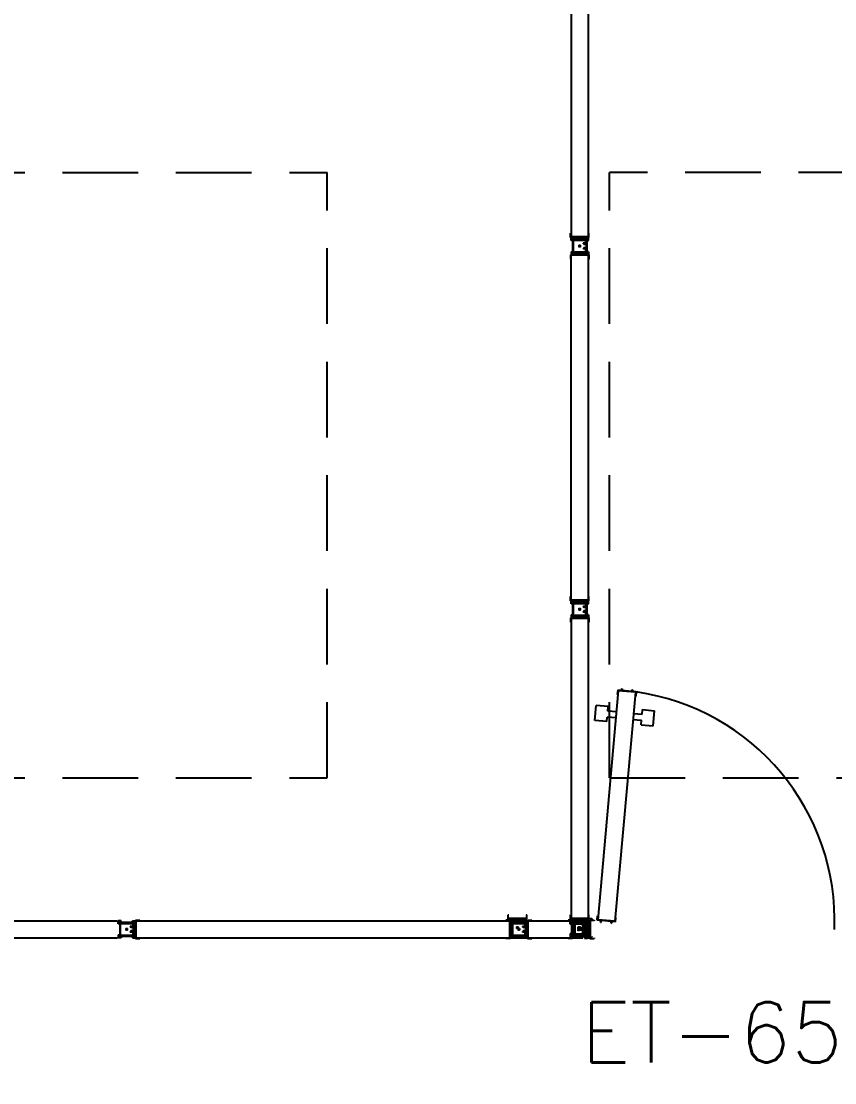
# Model space of a CAD drawing. Header units: centimetres. Extents: x -214 to 72, y 205 to 367.
# Drawn here: x -130.5 to -127.811, y 317.711 to 321.218 of the extents above; entities that cross this region are included whole.
import ezdxf

# ---------------------------------------------------------------- set-up
doc = ezdxf.new("R2010")
doc.units = ezdxf.units.CM
doc.header["$MEASUREMENT"] = 0
doc.linetypes.add('HIDDEN', pattern=[0.375, 0.25, -0.125])
doc.layers.get('0').update_dxf_attribs({"linetype": 'CONTINUOUS'})
for name, color, linetype in [('DIV', 2, 'CONTINUOUS'), ('ENDEREÇO NOVO', 2, 'CONTINUOUS'), ('PROJEÇÃO', 1, 'HIDDEN')]:
    doc.layers.add(name, color=color, linetype=linetype)
doc.styles.add('UNB-100', font='simplex.shx', dxfattribs={"height": 0.2})

# ---------------------------------------------------------------- blocks, each defined once
blk = doc.blocks.new('MTDIV')
for p, q in [((-0.0285, 0.0185), (-0.0285, 0.0285)), ((-0.0185, 0.0285), (-0.0285, 0.0285)), ((-0.0265, 0.0185), (-0.0285, 0.0185)), ((-0.0265, 0.0235), (-0.0265, 0.0265)), ((-0.0265, 0.0265), (-0.0185, 0.0265)), ((-0.0265, 0.0235), (0.0265, 0.0235)), ((-0.0215, 0.0235), (-0.0265, 0.0235)), ((-0.0265, 0.0185), (-0.0265, 0.0215)), ((-0.0265, 0.0215), (-0.0235, 0.0215)), ((-0.0235, 0.0215), (-0.0235, -0.0215)), ((-0.0215, 0.0235), (-0.0215, 0.0215)), ((-0.0215, 0.0215), (0.0215, 0.0215)), ((-0.0215, 0.0195), (0.0195, 0.0195)), ((-0.0215, 0.0195), (-0.0215, -0.0195)), ((-0.0185, 0.0265), (-0.0185, 0.0285)), ((-0.0049, 0), (0.0049, 0)), ((0, -0.0049), (0, 0.0049)), ((0.0195, 0.0095), (0.0115, 0.0095)), ((0.0115, 0.0095), (0.0115, 0.0075)), ((0.0215, 0.0075), (0.0115, 0.0075)), ((0.0135, 0.0075), (0.0135, 0.0055)), ((0.0215, 0.0055), (0.0135, 0.0055)), ((0.0185, 0.0265), (0.0185, 0.0285)), ((0.0185, 0.0285), (0.0285, 0.0285)), ((0.0185, 0.0265), (0.0265, 0.0265)), ((0.0195, 0.0195), (0.0195, 0.0095)), ((0.0215, 0.0235), (0.0215, 0.0075)), ((0.0215, 0.0235), (0.0265, 0.0235)), ((0.0215, 0.0055), (0.0215, -0.0055)), ((0.0235, 0.0215), (0.0235, -0.0215)), ((0.0265, 0.0215), (0.0235, 0.0215)), ((0.0265, 0.0235), (0.0265, 0.0265)), ((0.0265, 0.0185), (0.0265, 0.0215)), ((0.0265, 0.0185), (0.0285, 0.0185)), ((0.0285, 0.0185), (0.0285, 0.0285)), ((-0.0285, -0.0185), (-0.0285, -0.0285)), ((-0.0285, -0.0185), (-0.0265, -0.0185)), ((-0.0185, -0.0285), (-0.0285, -0.0285)), ((-0.0265, -0.0185), (-0.0265, -0.0215)), ((-0.0265, -0.0215), (-0.0235, -0.0215)), ((0.0265, -0.0235), (-0.0265, -0.0235)), ((-0.0265, -0.0235), (-0.0265, -0.0265)), ((-0.0215, -0.0235), (-0.0265, -0.0235)), ((-0.0185, -0.0265), (-0.0265, -0.0265)), ((-0.0215, -0.0195), (0.0195, -0.0195)), ((-0.0215, -0.0215), (0.0215, -0.0215)), ((-0.0215, -0.0215), (-0.0215, -0.0235)), ((-0.0185, -0.0265), (-0.0185, -0.0285)), ((0.0215, -0.0075), (0.0115, -0.0075)), ((0.0115, -0.0075), (0.0115, -0.0095)), ((0.0195, -0.0095), (0.0115, -0.0095)), ((0.0215, -0.0055), (0.0135, -0.0055)), ((0.0135, -0.0055), (0.0135, -0.0075)), ((0.0185, -0.0265), (0.0185, -0.0285)), ((0.0265, -0.0265), (0.0185, -0.0265)), ((0.0185, -0.0285), (0.0285, -0.0285)), ((0.0195, -0.0095), (0.0195, -0.0195)), ((0.0215, -0.0075), (0.0215, -0.0235)), ((0.0215, -0.0235), (0.0265, -0.0235)), ((0.0265, -0.0215), (0.0235, -0.0215)), ((0.0265, -0.0185), (0.0265, -0.0215)), ((0.0285, -0.0185), (0.0265, -0.0185)), ((0.0265, -0.0235), (0.0265, -0.0265)), ((0.0285, -0.0185), (0.0285, -0.0285))]:
    blk.add_line(p, q)
blk = doc.blocks.new('DIV12')
for p, q in [((-0.0051, 0), (0.0051, 0)), ((0, -0.0051), (0, 0.0051)), ((0.0235, 0.0185), (0.0285, 0.0185)), ((0.0235, 0.0185), (0.0235, 0.0165)), ((0.0235, 0.0165), (0.0285, 0.0165)), ((0.0285, 0.0305), (0.0429, 0.0305)), ((0.0285, 0.0185), (0.0285, 0.0305)), ((0.0285, -0.0165), (0.0285, 0.0165)), ((0.0305, 0.0285), (1.1695, 0.0285)), ((0.0305, -0.0285), (0.0305, 0.0285)), ((0.0429, 0.0305), (0.0429, 0.0285)), ((0.0235, -0.0165), (0.0285, -0.0165)), ((0.0235, -0.0165), (0.0235, -0.0185)), ((0.0235, -0.0185), (0.0285, -0.0185)), ((0.0285, -0.0305), (0.0285, -0.0185)), ((0.0285, -0.0305), (0.0429, -0.0305)), ((0.0305, -0.0285), (1.1695, -0.0285)), ((0.0429, -0.0285), (0.0429, -0.0305))]:
    blk.add_line(p, q)

msp = doc.modelspace()

# ---------------------------------------------------------------- linework, layer by layer
at = {"layer": 'DIV'}
for p, q in [((-128.6815, 320.5075), (-128.6815, 321.7257)), ((-128.6253, 320.5075), (-128.6253, 321.7257)), ((-128.6843, 320.5032), (-128.6843, 320.5176)), ((-128.6723, 320.5032), (-128.6843, 320.5032)), ((-128.6253, 320.5052), (-128.6823, 320.5052)), ((-128.6723, 320.5032), (-128.6823, 320.5032)), ((-128.6823, 320.4932), (-128.6823, 320.5032)), ((-128.6723, 320.4982), (-128.6723, 320.5032)), ((-128.6723, 320.5012), (-128.6723, 320.5032)), ((-128.6373, 320.5032), (-128.6703, 320.5032)), ((-128.6703, 320.4982), (-128.6703, 320.5032)), ((-128.6373, 320.4982), (-128.6373, 320.5032)), ((-128.6233, 320.5032), (-128.6353, 320.5032)), ((-128.6353, 320.4982), (-128.6353, 320.5032)), ((-128.6353, 320.5032), (-128.6253, 320.5032)), ((-128.6353, 320.5012), (-128.6353, 320.5032)), ((-128.6253, 320.4932), (-128.6253, 320.5032)), ((-128.6233, 320.5032), (-128.6233, 320.5176)), ((-128.6803, 320.4932), (-128.6823, 320.4932)), ((-128.6803, 320.5012), (-128.6723, 320.5012)), ((-128.6803, 320.4982), (-128.6803, 320.5012)), ((-128.6753, 320.4982), (-128.6803, 320.4982)), ((-128.6803, 320.4982), (-128.6273, 320.4982)), ((-128.6803, 320.4962), (-128.6773, 320.4962)), ((-128.6803, 320.4932), (-128.6803, 320.4962)), ((-128.6773, 320.4962), (-128.6773, 320.4532)), ((-128.6753, 320.4982), (-128.6753, 320.4962)), ((-128.6753, 320.4962), (-128.6323, 320.4962)), ((-128.6753, 320.4942), (-128.6753, 320.4552)), ((-128.6753, 320.4942), (-128.6343, 320.4942)), ((-128.6723, 320.4982), (-128.6703, 320.4982)), ((-128.6487, 320.4747), (-128.6589, 320.4747)), ((-128.6487, 320.4747), (-128.6589, 320.4747)), ((-128.6587, 320.4747), (-128.6488, 320.4747)), ((-128.6538, 320.4696), (-128.6538, 320.4798)), ((-128.6538, 320.4696), (-128.6538, 320.4798)), ((-128.6538, 320.4697), (-128.6538, 320.4796)), ((-128.6423, 320.4842), (-128.6423, 320.4822)), ((-128.6343, 320.4842), (-128.6423, 320.4842)), ((-128.6323, 320.4822), (-128.6423, 320.4822)), ((-128.6403, 320.4822), (-128.6403, 320.4802)), ((-128.6323, 320.4802), (-128.6403, 320.4802)), ((-128.6403, 320.4692), (-128.6403, 320.4672)), ((-128.6323, 320.4692), (-128.6403, 320.4692)), ((-128.6373, 320.4982), (-128.6353, 320.4982)), ((-128.6353, 320.5012), (-128.6273, 320.5012)), ((-128.6343, 320.4942), (-128.6343, 320.4842)), ((-128.6323, 320.4982), (-128.6273, 320.4982)), ((-128.6323, 320.4982), (-128.6323, 320.4822)), ((-128.6323, 320.4802), (-128.6323, 320.4692)), ((-128.6273, 320.4962), (-128.6303, 320.4962)), ((-128.6303, 320.4962), (-128.6303, 320.4532)), ((-128.6273, 320.4982), (-128.6273, 320.5012)), ((-128.6273, 320.4932), (-128.6273, 320.4962)), ((-128.6273, 320.4932), (-128.6253, 320.4932)), ((-128.6723, 320.4462), (-128.6843, 320.4462)), ((-128.6843, 320.4462), (-128.6843, 320.4318)), ((-128.6823, 320.4562), (-128.6803, 320.4562)), ((-128.6823, 320.4562), (-128.6823, 320.4462)), ((-128.6723, 320.4462), (-128.6823, 320.4462)), ((-128.6823, 319.3052), (-128.6823, 320.4442)), ((-128.6253, 320.4442), (-128.6823, 320.4442)), ((-128.6803, 320.4562), (-128.6803, 320.4532)), ((-128.6803, 320.4532), (-128.6773, 320.4532)), ((-128.6753, 320.4512), (-128.6803, 320.4512)), ((-128.6803, 320.4512), (-128.6803, 320.4482)), ((-128.6273, 320.4512), (-128.6803, 320.4512)), ((-128.6723, 320.4482), (-128.6803, 320.4482)), ((-128.6753, 320.4552), (-128.6343, 320.4552)), ((-128.6753, 320.4532), (-128.6753, 320.4512)), ((-128.6753, 320.4532), (-128.6323, 320.4532)), ((-128.6723, 320.4512), (-128.6703, 320.4512)), ((-128.6723, 320.4512), (-128.6723, 320.4462)), ((-128.6723, 320.4482), (-128.6723, 320.4462)), ((-128.6703, 320.4512), (-128.6703, 320.4462)), ((-128.6373, 320.4462), (-128.6703, 320.4462)), ((-128.6423, 320.4672), (-128.6423, 320.4652)), ((-128.6323, 320.4672), (-128.6423, 320.4672)), ((-128.6343, 320.4652), (-128.6423, 320.4652)), ((-128.6373, 320.4512), (-128.6353, 320.4512)), ((-128.6373, 320.4512), (-128.6373, 320.4462)), ((-128.6353, 320.4512), (-128.6353, 320.4462)), ((-128.6273, 320.4482), (-128.6353, 320.4482)), ((-128.6353, 320.4482), (-128.6353, 320.4462)), ((-128.6353, 320.4462), (-128.6253, 320.4462)), ((-128.6233, 320.4462), (-128.6353, 320.4462)), ((-128.6343, 320.4652), (-128.6343, 320.4552)), ((-128.6323, 320.4672), (-128.6323, 320.4512)), ((-128.6323, 320.4512), (-128.6273, 320.4512)), ((-128.6273, 320.4532), (-128.6303, 320.4532)), ((-128.6253, 320.4562), (-128.6273, 320.4562)), ((-128.6273, 320.4562), (-128.6273, 320.4532)), ((-128.6273, 320.4512), (-128.6273, 320.4482)), ((-128.6253, 320.4562), (-128.6253, 320.4462)), ((-128.6253, 319.3052), (-128.6253, 320.4442)), ((-128.6233, 320.4462), (-128.6233, 320.4318)), ((-128.6843, 320.4318), (-128.6823, 320.4318)), ((-128.6253, 320.4318), (-128.6233, 320.4318)), ((-128.6843, 319.3032), (-128.6843, 319.3176)), ((-128.6843, 319.3176), (-128.6823, 319.3176)), ((-128.6843, 319.3032), (-128.6843, 319.3176)), ((-128.6843, 319.3176), (-128.6823, 319.3176)), ((-128.6253, 319.3176), (-128.6233, 319.3176)), ((-128.6253, 319.3176), (-128.6233, 319.3176)), ((-128.6233, 319.3032), (-128.6233, 319.3176)), ((-128.6233, 319.3032), (-128.6233, 319.3176)), ((-128.6723, 319.3032), (-128.6843, 319.3032)), ((-128.6723, 319.3032), (-128.6843, 319.3032)), ((-128.6253, 319.3052), (-128.6823, 319.3052)), ((-128.6253, 319.3052), (-128.6823, 319.3052)), ((-128.6823, 319.2932), (-128.6823, 319.3032)), ((-128.6723, 319.3032), (-128.6823, 319.3032)), ((-128.6723, 319.3032), (-128.6823, 319.3032)), ((-128.6823, 319.2932), (-128.6823, 319.3032)), ((-128.6803, 319.2932), (-128.6823, 319.2932)), ((-128.6803, 319.2932), (-128.6823, 319.2932)), ((-128.6803, 319.2982), (-128.6803, 319.3012)), ((-128.6803, 319.3012), (-128.6723, 319.3012)), ((-128.6803, 319.3012), (-128.6723, 319.3012)), ((-128.6803, 319.2982), (-128.6803, 319.3012)), ((-128.6803, 319.2982), (-128.6273, 319.2982)), ((-128.6753, 319.2982), (-128.6803, 319.2982)), ((-128.6753, 319.2982), (-128.6803, 319.2982)), ((-128.6803, 319.2982), (-128.6273, 319.2982)), ((-128.6803, 319.2932), (-128.6803, 319.2962)), ((-128.6803, 319.2962), (-128.6773, 319.2962)), ((-128.6803, 319.2962), (-128.6773, 319.2962)), ((-128.6803, 319.2932), (-128.6803, 319.2962)), ((-128.6773, 319.2962), (-128.6773, 319.2532)), ((-128.6773, 319.2962), (-128.6773, 319.2532)), ((-128.6753, 319.2982), (-128.6753, 319.2962)), ((-128.6753, 319.2982), (-128.6753, 319.2962)), ((-128.6753, 319.2962), (-128.6323, 319.2962)), ((-128.6753, 319.2962), (-128.6323, 319.2962)), ((-128.6753, 319.2942), (-128.6343, 319.2942)), ((-128.6753, 319.2942), (-128.6753, 319.2552)), ((-128.6753, 319.2942), (-128.6753, 319.2552)), ((-128.6753, 319.2942), (-128.6343, 319.2942)), ((-128.6723, 319.2982), (-128.6723, 319.3032)), ((-128.6723, 319.3012), (-128.6723, 319.3032)), ((-128.6723, 319.3012), (-128.6723, 319.3032)), ((-128.6723, 319.2982), (-128.6723, 319.3032)), ((-128.6723, 319.2982), (-128.6703, 319.2982)), ((-128.6723, 319.2982), (-128.6703, 319.2982)), ((-128.6373, 319.3032), (-128.6703, 319.3032)), ((-128.6703, 319.2982), (-128.6703, 319.3032)), ((-128.6373, 319.3032), (-128.6703, 319.3032)), ((-128.6703, 319.2982), (-128.6703, 319.3032)), ((-128.6538, 319.2696), (-128.6538, 319.2798)), ((-128.6538, 319.2696), (-128.6538, 319.2798)), ((-128.6538, 319.2696), (-128.6538, 319.2798)), ((-128.6538, 319.2696), (-128.6538, 319.2798)), ((-128.6538, 319.2697), (-128.6538, 319.2796)), ((-128.6538, 319.2697), (-128.6538, 319.2796)), ((-128.6343, 319.2842), (-128.6423, 319.2842)), ((-128.6423, 319.2842), (-128.6423, 319.2822)), ((-128.6423, 319.2842), (-128.6423, 319.2822)), ((-128.6343, 319.2842), (-128.6423, 319.2842)), ((-128.6323, 319.2822), (-128.6423, 319.2822)), ((-128.6323, 319.2822), (-128.6423, 319.2822)), ((-128.6403, 319.2822), (-128.6403, 319.2802)), ((-128.6403, 319.2822), (-128.6403, 319.2802)), ((-128.6323, 319.2802), (-128.6403, 319.2802)), ((-128.6323, 319.2802), (-128.6403, 319.2802)), ((-128.6373, 319.2982), (-128.6373, 319.3032)), ((-128.6373, 319.2982), (-128.6373, 319.3032)), ((-128.6373, 319.2982), (-128.6353, 319.2982)), ((-128.6373, 319.2982), (-128.6353, 319.2982)), ((-128.6233, 319.3032), (-128.6353, 319.3032)), ((-128.6353, 319.2982), (-128.6353, 319.3032)), ((-128.6353, 319.3012), (-128.6353, 319.3032)), ((-128.6353, 319.3032), (-128.6253, 319.3032)), ((-128.6353, 319.3032), (-128.6253, 319.3032)), ((-128.6353, 319.3012), (-128.6353, 319.3032)), ((-128.6233, 319.3032), (-128.6353, 319.3032)), ((-128.6353, 319.2982), (-128.6353, 319.3032)), ((-128.6353, 319.3012), (-128.6273, 319.3012)), ((-128.6353, 319.3012), (-128.6273, 319.3012)), ((-128.6343, 319.2942), (-128.6343, 319.2842)), ((-128.6343, 319.2942), (-128.6343, 319.2842)), ((-128.6323, 319.2982), (-128.6323, 319.2822)), ((-128.6323, 319.2982), (-128.6273, 319.2982)), ((-128.6323, 319.2982), (-128.6273, 319.2982)), ((-128.6323, 319.2982), (-128.6323, 319.2822)), ((-128.6323, 319.2802), (-128.6323, 319.2692)), ((-128.6323, 319.2802), (-128.6323, 319.2692)), ((-128.6303, 319.2962), (-128.6303, 319.2532)), ((-128.6273, 319.2962), (-128.6303, 319.2962)), ((-128.6273, 319.2962), (-128.6303, 319.2962)), ((-128.6303, 319.2962), (-128.6303, 319.2532)), ((-128.6273, 319.2982), (-128.6273, 319.3012)), ((-128.6273, 319.2982), (-128.6273, 319.3012)), ((-128.6273, 319.2932), (-128.6273, 319.2962)), ((-128.6273, 319.2932), (-128.6273, 319.2962)), ((-128.6273, 319.2932), (-128.6253, 319.2932)), ((-128.6273, 319.2932), (-128.6253, 319.2932)), ((-128.6253, 319.2932), (-128.6253, 319.3032)), ((-128.6253, 319.2932), (-128.6253, 319.3032)), ((-128.6843, 319.2462), (-128.6843, 319.2318)), ((-128.6723, 319.2462), (-128.6843, 319.2462)), ((-128.6723, 319.2462), (-128.6843, 319.2462)), ((-128.6843, 319.2462), (-128.6843, 319.2318)), ((-128.6823, 319.2562), (-128.6823, 319.2462)), ((-128.6823, 319.2562), (-128.6803, 319.2562)), ((-128.6823, 319.2562), (-128.6803, 319.2562)), ((-128.6823, 319.2562), (-128.6823, 319.2462)), ((-128.6723, 319.2462), (-128.6823, 319.2462)), ((-128.6723, 319.2462), (-128.6823, 319.2462)), ((-128.6253, 319.2442), (-128.6823, 319.2442)), ((-128.6253, 319.2442), (-128.6823, 319.2442)), ((-128.6815, 318.2409), (-128.6815, 319.2544)), ((-128.6803, 319.2562), (-128.6803, 319.2532)), ((-128.6803, 319.2562), (-128.6803, 319.2532)), ((-128.6803, 319.2532), (-128.6773, 319.2532)), ((-128.6803, 319.2532), (-128.6773, 319.2532)), ((-128.6273, 319.2512), (-128.6803, 319.2512)), ((-128.6803, 319.2512), (-128.6803, 319.2482)), ((-128.6753, 319.2512), (-128.6803, 319.2512)), ((-128.6753, 319.2512), (-128.6803, 319.2512)), ((-128.6803, 319.2512), (-128.6803, 319.2482)), ((-128.6273, 319.2512), (-128.6803, 319.2512)), ((-128.6723, 319.2482), (-128.6803, 319.2482)), ((-128.6723, 319.2482), (-128.6803, 319.2482)), ((-128.6753, 319.2552), (-128.6343, 319.2552)), ((-128.6753, 319.2552), (-128.6343, 319.2552)), ((-128.6753, 319.2532), (-128.6323, 319.2532)), ((-128.6753, 319.2532), (-128.6753, 319.2512)), ((-128.6753, 319.2532), (-128.6753, 319.2512)), ((-128.6753, 319.2532), (-128.6323, 319.2532)), ((-128.6723, 319.2512), (-128.6723, 319.2462)), ((-128.6723, 319.2512), (-128.6703, 319.2512)), ((-128.6723, 319.2512), (-128.6703, 319.2512)), ((-128.6723, 319.2512), (-128.6723, 319.2462)), ((-128.6723, 319.2482), (-128.6723, 319.2462)), ((-128.6723, 319.2482), (-128.6723, 319.2462)), ((-128.6703, 319.2512), (-128.6703, 319.2462)), ((-128.6703, 319.2512), (-128.6703, 319.2462)), ((-128.6373, 319.2462), (-128.6703, 319.2462)), ((-128.6373, 319.2462), (-128.6703, 319.2462)), ((-128.6487, 319.2747), (-128.6589, 319.2747)), ((-128.6487, 319.2747), (-128.6589, 319.2747)), ((-128.6487, 319.2747), (-128.6589, 319.2747)), ((-128.6487, 319.2747), (-128.6589, 319.2747)), ((-128.6587, 319.2747), (-128.6488, 319.2747)), ((-128.6587, 319.2747), (-128.6488, 319.2747)), ((-128.6323, 319.2672), (-128.6423, 319.2672)), ((-128.6423, 319.2672), (-128.6423, 319.2652)), ((-128.6423, 319.2672), (-128.6423, 319.2652)), ((-128.6323, 319.2672), (-128.6423, 319.2672)), ((-128.6343, 319.2652), (-128.6423, 319.2652)), ((-128.6343, 319.2652), (-128.6423, 319.2652)), ((-128.6323, 319.2692), (-128.6403, 319.2692)), ((-128.6403, 319.2692), (-128.6403, 319.2672)), ((-128.6403, 319.2692), (-128.6403, 319.2672)), ((-128.6323, 319.2692), (-128.6403, 319.2692)), ((-128.6373, 319.2512), (-128.6373, 319.2462)), ((-128.6373, 319.2512), (-128.6353, 319.2512)), ((-128.6373, 319.2512), (-128.6353, 319.2512)), ((-128.6373, 319.2512), (-128.6373, 319.2462)), ((-128.6353, 319.2512), (-128.6353, 319.2462)), ((-128.6353, 319.2512), (-128.6353, 319.2462)), ((-128.6353, 319.2482), (-128.6353, 319.2462)), ((-128.6273, 319.2482), (-128.6353, 319.2482)), ((-128.6273, 319.2482), (-128.6353, 319.2482)), ((-128.6353, 319.2482), (-128.6353, 319.2462)), ((-128.6233, 319.2462), (-128.6353, 319.2462)), ((-128.6353, 319.2462), (-128.6253, 319.2462)), ((-128.6233, 319.2462), (-128.6353, 319.2462)), ((-128.6353, 319.2462), (-128.6253, 319.2462)), ((-128.6343, 319.2652), (-128.6343, 319.2552)), ((-128.6343, 319.2652), (-128.6343, 319.2552)), ((-128.6323, 319.2672), (-128.6323, 319.2512)), ((-128.6323, 319.2672), (-128.6323, 319.2512)), ((-128.6323, 319.2512), (-128.6273, 319.2512)), ((-128.6323, 319.2512), (-128.6273, 319.2512)), ((-128.6273, 319.2532), (-128.6303, 319.2532)), ((-128.6273, 319.2532), (-128.6303, 319.2532)), ((-128.6273, 319.2562), (-128.6273, 319.2532)), ((-128.6253, 319.2562), (-128.6273, 319.2562)), ((-128.6253, 319.2562), (-128.6273, 319.2562)), ((-128.6273, 319.2562), (-128.6273, 319.2532)), ((-128.6273, 319.2512), (-128.6273, 319.2482)), ((-128.6273, 319.2512), (-128.6273, 319.2482)), ((-128.6253, 319.2562), (-128.6253, 319.2462)), ((-128.6253, 319.2562), (-128.6253, 319.2462)), ((-128.6253, 318.2409), (-128.6253, 319.2544)), ((-128.6233, 319.2462), (-128.6233, 319.2318)), ((-128.6233, 319.2462), (-128.6233, 319.2318)), ((-128.6843, 319.2318), (-128.6823, 319.2318)), ((-128.6843, 319.2318), (-128.6823, 319.2318)), ((-128.6253, 319.2318), (-128.6233, 319.2318)), ((-128.6253, 319.2318), (-128.6233, 319.2318)), ((-128.5266, 319.0057), (-128.594, 318.2494)), ((-128.4698, 319.0006), (-128.5373, 318.2444)), ((-128.5284, 319.0079), (-128.5297, 318.9935)), ((-128.5164, 319.0068), (-128.5284, 319.0079)), ((-128.4698, 319.0006), (-128.5266, 319.0057)), ((-128.516, 319.0118), (-128.5164, 319.0068)), ((-128.516, 319.0118), (-128.514, 319.0116)), ((-128.514, 319.0116), (-128.5144, 319.0066)), ((-128.4816, 319.0037), (-128.5144, 319.0066)), ((-128.4811, 319.0087), (-128.4816, 319.0037)), ((-128.4811, 319.0087), (-128.4791, 319.0085)), ((-128.4791, 319.0085), (-128.4796, 319.0035)), ((-128.4676, 319.0024), (-128.4796, 319.0035)), ((-128.4676, 319.0024), (-128.4689, 318.9881)), ((-128.5297, 318.9935), (-128.5277, 318.9934)), ((-128.4709, 318.9883), (-128.4689, 318.9881)), ((-128.6039, 318.9072), (-128.5995, 318.9568)), ((-128.5596, 318.9534), (-128.5995, 318.957)), ((-128.561, 318.9385), (-128.5596, 318.9534)), ((-128.5328, 318.936), (-128.561, 318.9385)), ((-128.476, 318.9309), (-128.4478, 318.9284)), ((-128.4478, 318.9284), (-128.4465, 318.9433)), ((-128.4465, 318.9433), (-128.4067, 318.9398)), ((-128.4111, 318.89), (-128.4067, 318.9396)), ((-128.5641, 318.9036), (-128.6039, 318.9072)), ((-128.5641, 318.9036), (-128.5627, 318.9186)), ((-128.5346, 318.916), (-128.5627, 318.9186)), ((-128.4778, 318.911), (-128.4496, 318.9085)), ((-128.451, 318.8935), (-128.4496, 318.9085)), ((-128.451, 318.8935), (-128.4111, 318.89)), ((-128.8901, 318.2512), (-128.8901, 318.2655)), ((-128.8901, 318.2655), (-128.8881, 318.2655)), ((-128.8311, 318.2655), (-128.8291, 318.2655)), ((-128.8291, 318.2512), (-128.8291, 318.2655)), ((-128.6843, 318.2512), (-128.6843, 318.2655)), ((-128.6843, 318.2655), (-128.6823, 318.2655)), ((-128.6253, 318.2655), (-128.6233, 318.2655)), ((-128.6233, 318.2512), (-128.6233, 318.2655)), ((-128.5962, 318.2476), (-128.5949, 318.2619)), ((-128.5949, 318.2619), (-128.5929, 318.2618)), ((-130.1273, 318.2361), (-130.1273, 318.2341)), ((-130.1273, 318.2361), (-130.1223, 318.2361)), ((-130.1273, 318.2341), (-130.1223, 318.2341)), ((-130.1223, 318.2361), (-130.1223, 318.2481)), ((-130.1223, 318.2481), (-130.1079, 318.2481)), ((-130.1223, 318.2011), (-130.1223, 318.2341)), ((-130.1203, 318.1891), (-130.1203, 318.2461)), ((-130.1203, 318.2461), (-128.8851, 318.2461)), ((-130.1079, 318.2481), (-130.1079, 318.2461)), ((-129.6863, 318.2461), (-128.6435, 318.2461)), ((-128.8831, 318.2481), (-128.8975, 318.2481)), ((-128.8975, 318.2481), (-128.8975, 318.2461)), ((-128.8781, 318.2512), (-128.8901, 318.2512)), ((-128.8311, 318.2532), (-128.8881, 318.2532)), ((-128.8851, 318.1891), (-128.8851, 318.2461)), ((-128.8831, 318.2361), (-128.8831, 318.2481)), ((-128.8781, 318.2361), (-128.8831, 318.2361)), ((-128.8831, 318.2011), (-128.8831, 318.2341)), ((-128.8781, 318.2341), (-128.8831, 318.2341)), ((-128.8781, 318.2462), (-128.8781, 318.2512)), ((-128.8781, 318.2462), (-128.8761, 318.2462)), ((-128.8781, 318.2361), (-128.8781, 318.2341)), ((-128.8431, 318.2512), (-128.8761, 318.2512)), ((-128.8761, 318.2462), (-128.8761, 318.2512)), ((-128.8596, 318.2176), (-128.8596, 318.2278)), ((-128.8431, 318.2462), (-128.8431, 318.2512)), ((-128.8431, 318.2462), (-128.8411, 318.2462)), ((-128.8291, 318.2512), (-128.8411, 318.2512)), ((-128.8411, 318.2462), (-128.8411, 318.2512)), ((-128.8311, 318.2361), (-128.8311, 318.2341)), ((-128.8311, 318.2361), (-128.8261, 318.2361)), ((-128.8311, 318.2341), (-128.8261, 318.2341)), ((-128.8261, 318.2361), (-128.8261, 318.2481)), ((-128.8261, 318.2481), (-128.8117, 318.2481)), ((-128.8261, 318.2011), (-128.8261, 318.2341)), ((-128.8241, 318.1891), (-128.8241, 318.2461)), ((-128.8117, 318.2481), (-128.8117, 318.2461)), ((-128.6773, 318.2481), (-128.6917, 318.2481)), ((-128.6917, 318.2481), (-128.6917, 318.2461)), ((-128.6755, 318.2509), (-128.6855, 318.2509)), ((-128.6855, 318.2409), (-128.6855, 318.2509)), ((-128.6755, 318.2448), (-128.6855, 318.2448)), ((-128.6855, 318.2348), (-128.6855, 318.2448)), ((-128.6835, 318.2409), (-128.6855, 318.2409)), ((-128.6835, 318.2348), (-128.6855, 318.2348)), ((-128.6723, 318.2512), (-128.6843, 318.2512)), ((-128.6835, 318.2489), (-128.6755, 318.2489)), ((-128.6835, 318.2459), (-128.6835, 318.2489)), ((-128.6785, 318.2459), (-128.6835, 318.2459)), ((-128.6835, 318.2459), (-128.6305, 318.2459)), ((-128.6835, 318.2439), (-128.6805, 318.2439)), ((-128.6835, 318.2409), (-128.6835, 318.2439)), ((-128.6835, 318.2428), (-128.6755, 318.2428)), ((-128.6835, 318.2398), (-128.6835, 318.2428)), ((-128.6785, 318.2398), (-128.6835, 318.2398)), ((-128.6835, 318.2398), (-128.6305, 318.2398)), ((-128.6835, 318.2378), (-128.6805, 318.2378)), ((-128.6835, 318.2348), (-128.6835, 318.2378)), ((-128.6253, 318.2532), (-128.6823, 318.2532)), ((-128.6805, 318.2439), (-128.6805, 318.2009)), ((-128.6805, 318.2378), (-128.6805, 318.1948)), ((-128.6793, 318.1891), (-128.6793, 318.2461)), ((-128.6785, 318.2459), (-128.6785, 318.2439)), ((-128.6785, 318.2439), (-128.6355, 318.2439)), ((-128.6785, 318.2419), (-128.6785, 318.2029)), ((-128.6785, 318.2419), (-128.6375, 318.2419)), ((-128.6785, 318.2398), (-128.6785, 318.2378)), ((-128.6785, 318.2378), (-128.6355, 318.2378)), ((-128.6785, 318.2358), (-128.6785, 318.1968)), ((-128.6785, 318.2358), (-128.6375, 318.2358)), ((-128.6773, 318.2361), (-128.6773, 318.2481)), ((-128.6773, 318.2361), (-128.6773, 318.2461)), ((-128.6673, 318.2461), (-128.6773, 318.2461)), ((-128.6723, 318.2361), (-128.6773, 318.2361)), ((-128.6753, 318.2361), (-128.6773, 318.2361)), ((-128.6773, 318.2011), (-128.6773, 318.2341)), ((-128.6723, 318.2341), (-128.6773, 318.2341)), ((-128.6755, 318.2489), (-128.6755, 318.2509)), ((-128.6755, 318.2428), (-128.6755, 318.2448)), ((-128.6753, 318.2411), (-128.6753, 318.2441)), ((-128.6753, 318.2441), (-128.6673, 318.2441)), ((-128.6753, 318.2411), (-128.6223, 318.2411)), ((-128.6703, 318.2411), (-128.6753, 318.2411)), ((-128.6753, 318.2361), (-128.6753, 318.2391)), ((-128.6753, 318.2391), (-128.6723, 318.2391)), ((-128.6723, 318.2462), (-128.6723, 318.2512)), ((-128.6723, 318.2462), (-128.6703, 318.2462)), ((-128.6723, 318.2391), (-128.6723, 318.1961)), ((-128.6723, 318.2361), (-128.6723, 318.2341)), ((-128.6373, 318.2512), (-128.6703, 318.2512)), ((-128.6703, 318.2462), (-128.6703, 318.2512)), ((-128.6703, 318.2411), (-128.6703, 318.2391)), ((-128.6703, 318.2391), (-128.6273, 318.2391)), ((-128.6703, 318.2371), (-128.6293, 318.2371)), ((-128.6703, 318.2371), (-128.6703, 318.1981)), ((-128.6673, 318.2441), (-128.6673, 318.2461)), ((-128.657, 318.2175), (-128.657, 318.2277)), ((-128.657, 318.2175), (-128.657, 318.2274)), ((-128.6538, 318.2176), (-128.6538, 318.2278)), ((-128.6455, 318.2319), (-128.6455, 318.2299)), ((-128.6375, 318.2319), (-128.6455, 318.2319)), ((-128.6355, 318.2299), (-128.6455, 318.2299)), ((-128.6455, 318.2258), (-128.6455, 318.2238)), ((-128.6375, 318.2258), (-128.6455, 318.2258)), ((-128.6355, 318.2238), (-128.6455, 318.2238)), ((-128.6435, 318.2299), (-128.6435, 318.2279)), ((-128.6355, 318.2279), (-128.6435, 318.2279)), ((-128.6435, 318.2238), (-128.6435, 318.2218)), ((-128.6385, 318.2509), (-128.6285, 318.2509)), ((-128.6385, 318.2489), (-128.6385, 318.2509)), ((-128.6385, 318.2489), (-128.6305, 318.2489)), ((-128.6385, 318.2448), (-128.6285, 318.2448)), ((-128.6385, 318.2428), (-128.6385, 318.2448)), ((-128.6385, 318.2428), (-128.6305, 318.2428)), ((-128.6375, 318.2419), (-128.6375, 318.2319)), ((-128.6375, 318.2358), (-128.6375, 318.2258)), ((-128.6373, 318.2462), (-128.6373, 318.2512)), ((-128.6373, 318.2462), (-128.6353, 318.2462)), ((-128.6293, 318.2271), (-128.6373, 318.2271)), ((-128.6373, 318.2271), (-128.6373, 318.2251)), ((-128.6273, 318.2251), (-128.6373, 318.2251)), ((-128.6355, 318.2459), (-128.6305, 318.2459)), ((-128.6355, 318.2459), (-128.6355, 318.2299)), ((-128.6355, 318.2398), (-128.6305, 318.2398)), ((-128.6355, 318.2398), (-128.6355, 318.2238)), ((-128.6355, 318.2279), (-128.6355, 318.2169)), ((-128.6233, 318.2512), (-128.6353, 318.2512)), ((-128.6353, 318.2462), (-128.6353, 318.2512)), ((-128.6353, 318.2251), (-128.6353, 318.2231)), ((-128.6305, 318.2439), (-128.6335, 318.2439)), ((-128.6335, 318.2439), (-128.6335, 318.2009)), ((-128.6335, 318.2411), (-128.6335, 318.2391)), ((-128.6335, 318.2411), (-128.6285, 318.2411)), ((-128.6335, 318.2391), (-128.6285, 318.2391)), ((-128.6305, 318.2378), (-128.6335, 318.2378)), ((-128.6335, 318.2378), (-128.6335, 318.1948)), ((-128.6335, 318.235), (-128.6335, 318.233)), ((-128.6335, 318.235), (-128.6285, 318.235)), ((-128.6335, 318.233), (-128.6285, 318.233)), ((-128.6305, 318.2459), (-128.6305, 318.2489)), ((-128.6305, 318.2409), (-128.6305, 318.2439)), ((-128.6305, 318.2398), (-128.6305, 318.2428)), ((-128.6305, 318.2409), (-128.6285, 318.2409)), ((-128.6305, 318.2348), (-128.6305, 318.2378)), ((-128.6305, 318.2348), (-128.6285, 318.2348)), ((-128.6303, 318.2441), (-128.6303, 318.2461)), ((-128.6303, 318.2461), (-128.6203, 318.2461)), ((-128.6303, 318.2441), (-128.6223, 318.2441)), ((-128.6293, 318.2371), (-128.6293, 318.2271)), ((-128.6285, 318.2411), (-128.6285, 318.2531)), ((-128.6285, 318.2531), (-128.6141, 318.2531)), ((-128.6285, 318.2409), (-128.6285, 318.2509)), ((-128.6285, 318.235), (-128.6285, 318.247)), ((-128.6285, 318.2348), (-128.6285, 318.2448)), ((-128.6285, 318.2061), (-128.6285, 318.2391)), ((-128.6285, 318.2), (-128.6285, 318.233)), ((-128.6273, 318.2411), (-128.6273, 318.2251)), ((-128.6273, 318.2411), (-128.6223, 318.2411)), ((-128.6265, 318.1941), (-128.6265, 318.2511)), ((-128.6265, 318.188), (-128.6265, 318.245)), ((-128.6253, 318.2391), (-128.6253, 318.1961)), ((-128.6223, 318.2391), (-128.6253, 318.2391)), ((-128.6253, 318.2361), (-128.6253, 318.2341)), ((-128.6253, 318.2361), (-128.6203, 318.2361)), ((-128.6253, 318.2341), (-128.6203, 318.2341)), ((-128.6223, 318.2411), (-128.6223, 318.2441)), ((-128.6223, 318.2361), (-128.6223, 318.2391)), ((-128.6223, 318.2361), (-128.6203, 318.2361)), ((-128.6203, 318.2361), (-128.6203, 318.2481)), ((-128.6203, 318.2481), (-128.6059, 318.2481)), ((-128.6203, 318.2361), (-128.6203, 318.2461)), ((-128.6203, 318.2011), (-128.6203, 318.2341)), ((-128.6183, 318.1891), (-128.6183, 318.2461)), ((-128.6141, 318.2531), (-128.6141, 318.2511)), ((-128.6059, 318.2481), (-128.6059, 318.2461)), ((-128.5843, 318.2465), (-128.5962, 318.2476)), ((-128.5373, 318.2444), (-128.594, 318.2494)), ((-128.5847, 318.2416), (-128.5843, 318.2465)), ((-128.5847, 318.2416), (-128.5827, 318.2414)), ((-128.5827, 318.2414), (-128.5823, 318.2464)), ((-128.5494, 318.2434), (-128.5823, 318.2464)), ((-128.5498, 318.2385), (-128.5494, 318.2434)), ((-128.5498, 318.2385), (-128.5479, 318.2383)), ((-128.5479, 318.2383), (-128.5474, 318.2433)), ((-128.5355, 318.2422), (-128.5474, 318.2433)), ((-128.5362, 318.2567), (-128.5342, 318.2565)), ((-128.5355, 318.2422), (-128.5342, 318.2565)), ((-130.1559, 318.2176), (-130.1457, 318.2176)), ((-130.1508, 318.2125), (-130.1508, 318.2227)), ((-130.1273, 318.2011), (-130.1273, 318.1991)), ((-130.1273, 318.2011), (-130.1223, 318.2011)), ((-130.1273, 318.1991), (-130.1223, 318.1991)), ((-130.1223, 318.1871), (-130.1223, 318.1991)), ((-130.1203, 318.1891), (-128.8851, 318.1891)), ((-130.1079, 318.1891), (-130.1079, 318.1871)), ((-129.6863, 318.1891), (-128.6435, 318.1891)), ((-128.8975, 318.1891), (-128.8975, 318.1871)), ((-128.8781, 318.2011), (-128.8831, 318.2011)), ((-128.8831, 318.1871), (-128.8831, 318.1991)), ((-128.8781, 318.1991), (-128.8831, 318.1991)), ((-128.8781, 318.2011), (-128.8781, 318.1991)), ((-128.8545, 318.2227), (-128.8647, 318.2227)), ((-128.8597, 318.2176), (-128.8495, 318.2176)), ((-128.8597, 318.2176), (-128.8495, 318.2176)), ((-128.8546, 318.2125), (-128.8546, 318.2227)), ((-128.8546, 318.2125), (-128.8546, 318.2227)), ((-128.8311, 318.2011), (-128.8311, 318.1991)), ((-128.8311, 318.2011), (-128.8261, 318.2011)), ((-128.8311, 318.1991), (-128.8261, 318.1991)), ((-128.8261, 318.1871), (-128.8261, 318.1991)), ((-128.8117, 318.1891), (-128.8117, 318.1871)), ((-128.6917, 318.1891), (-128.6917, 318.1871)), ((-128.6855, 318.2039), (-128.6835, 318.2039)), ((-128.6855, 318.2039), (-128.6855, 318.1939)), ((-128.6855, 318.1978), (-128.6835, 318.1978)), ((-128.6855, 318.1978), (-128.6855, 318.1878)), ((-128.6755, 318.1939), (-128.6855, 318.1939)), ((-128.6835, 318.2039), (-128.6835, 318.2009)), ((-128.6835, 318.2009), (-128.6805, 318.2009)), ((-128.6785, 318.1989), (-128.6835, 318.1989)), ((-128.6835, 318.1989), (-128.6835, 318.1959)), ((-128.6305, 318.1989), (-128.6835, 318.1989)), ((-128.6835, 318.1978), (-128.6835, 318.1948)), ((-128.6755, 318.1959), (-128.6835, 318.1959)), ((-128.6835, 318.1948), (-128.6805, 318.1948)), ((-128.6785, 318.1928), (-128.6835, 318.1928)), ((-128.6835, 318.1928), (-128.6835, 318.1898)), ((-128.6305, 318.1928), (-128.6835, 318.1928)), ((-128.6755, 318.1898), (-128.6835, 318.1898)), ((-128.6785, 318.2029), (-128.6375, 318.2029)), ((-128.6785, 318.2009), (-128.6785, 318.1989)), ((-128.6785, 318.2009), (-128.6355, 318.2009)), ((-128.6785, 318.1968), (-128.6375, 318.1968)), ((-128.6785, 318.1948), (-128.6785, 318.1928)), ((-128.6785, 318.1948), (-128.6355, 318.1948)), ((-128.6723, 318.2011), (-128.6773, 318.2011)), ((-128.6773, 318.1871), (-128.6773, 318.1991)), ((-128.6723, 318.1991), (-128.6773, 318.1991)), ((-128.6773, 318.1991), (-128.6773, 318.1891)), ((-128.6773, 318.1991), (-128.6753, 318.1991)), ((-128.6673, 318.1891), (-128.6773, 318.1891)), ((-128.6755, 318.1959), (-128.6755, 318.1939)), ((-128.6755, 318.1898), (-128.6755, 318.1878)), ((-128.6753, 318.1991), (-128.6753, 318.1961)), ((-128.6753, 318.1961), (-128.6723, 318.1961)), ((-128.6223, 318.1941), (-128.6753, 318.1941)), ((-128.6753, 318.1941), (-128.6753, 318.1911)), ((-128.6703, 318.1941), (-128.6753, 318.1941)), ((-128.6673, 318.1911), (-128.6753, 318.1911)), ((-128.6723, 318.2011), (-128.6723, 318.1991)), ((-128.6703, 318.1981), (-128.6293, 318.1981)), ((-128.6703, 318.1961), (-128.6273, 318.1961)), ((-128.6703, 318.1961), (-128.6703, 318.1941)), ((-128.6673, 318.1911), (-128.6673, 318.1891)), ((-128.6621, 318.2226), (-128.6519, 318.2226)), ((-128.6621, 318.2165), (-128.6519, 318.2165)), ((-128.6619, 318.2224), (-128.652, 318.2224)), ((-128.6619, 318.2163), (-128.652, 318.2163)), ((-128.6487, 318.2227), (-128.6589, 318.2227)), ((-128.657, 318.2114), (-128.657, 318.2216)), ((-128.657, 318.2114), (-128.657, 318.2213)), ((-128.6539, 318.2176), (-128.6437, 318.2176)), ((-128.6539, 318.2176), (-128.6437, 318.2176)), ((-128.6538, 318.2176), (-128.6439, 318.2176)), ((-128.6488, 318.2125), (-128.6488, 318.2227)), ((-128.6488, 318.2125), (-128.6488, 318.2227)), ((-128.6488, 318.2126), (-128.6488, 318.2225)), ((-128.6455, 318.2149), (-128.6455, 318.2129)), ((-128.6355, 318.2149), (-128.6455, 318.2149)), ((-128.6375, 318.2129), (-128.6455, 318.2129)), ((-128.6455, 318.2088), (-128.6455, 318.2068)), ((-128.6355, 318.2088), (-128.6455, 318.2088)), ((-128.6375, 318.2068), (-128.6455, 318.2068)), ((-128.6355, 318.2218), (-128.6435, 318.2218)), ((-128.6435, 318.2169), (-128.6435, 318.2149)), ((-128.6355, 318.2169), (-128.6435, 318.2169)), ((-128.6435, 318.2108), (-128.6435, 318.2088)), ((-128.6355, 318.2108), (-128.6435, 318.2108)), ((-128.6305, 318.1959), (-128.6385, 318.1959)), ((-128.6385, 318.1959), (-128.6385, 318.1939)), ((-128.6385, 318.1939), (-128.6285, 318.1939)), ((-128.6305, 318.1898), (-128.6385, 318.1898)), ((-128.6385, 318.1898), (-128.6385, 318.1878)), ((-128.6375, 318.2129), (-128.6375, 318.2029)), ((-128.6375, 318.2068), (-128.6375, 318.1968)), ((-128.6273, 318.2101), (-128.6373, 318.2101)), ((-128.6373, 318.2101), (-128.6373, 318.2081)), ((-128.6293, 318.2081), (-128.6373, 318.2081)), ((-128.6355, 318.2218), (-128.6355, 318.2108)), ((-128.6355, 318.2149), (-128.6355, 318.1989)), ((-128.6355, 318.2088), (-128.6355, 318.1928)), ((-128.6355, 318.1989), (-128.6305, 318.1989)), ((-128.6355, 318.1928), (-128.6305, 318.1928)), ((-128.6273, 318.2231), (-128.6353, 318.2231)), ((-128.6273, 318.2121), (-128.6353, 318.2121)), ((-128.6353, 318.2121), (-128.6353, 318.2101)), ((-128.6335, 318.2061), (-128.6335, 318.2041)), ((-128.6335, 318.2061), (-128.6285, 318.2061)), ((-128.6335, 318.2041), (-128.6285, 318.2041)), ((-128.6305, 318.2009), (-128.6335, 318.2009)), ((-128.6335, 318.2), (-128.6335, 318.198)), ((-128.6335, 318.2), (-128.6285, 318.2)), ((-128.6335, 318.198), (-128.6285, 318.198)), ((-128.6305, 318.1948), (-128.6335, 318.1948)), ((-128.6285, 318.2039), (-128.6305, 318.2039)), ((-128.6305, 318.2039), (-128.6305, 318.2009)), ((-128.6305, 318.1989), (-128.6305, 318.1959)), ((-128.6285, 318.1978), (-128.6305, 318.1978)), ((-128.6305, 318.1978), (-128.6305, 318.1948)), ((-128.6305, 318.1928), (-128.6305, 318.1898)), ((-128.6303, 318.1911), (-128.6303, 318.1891)), ((-128.6223, 318.1911), (-128.6303, 318.1911)), ((-128.6303, 318.1891), (-128.6203, 318.1891)), ((-128.6293, 318.2081), (-128.6293, 318.1981)), ((-128.6285, 318.1921), (-128.6285, 318.2041)), ((-128.6285, 318.2039), (-128.6285, 318.1939)), ((-128.6285, 318.186), (-128.6285, 318.198)), ((-128.6285, 318.1978), (-128.6285, 318.1878)), ((-128.6285, 318.1921), (-128.6141, 318.1921)), ((-128.6273, 318.2231), (-128.6273, 318.2121)), ((-128.6273, 318.2101), (-128.6273, 318.1941)), ((-128.6273, 318.1941), (-128.6223, 318.1941)), ((-128.6253, 318.2011), (-128.6253, 318.1991)), ((-128.6253, 318.2011), (-128.6203, 318.2011)), ((-128.6253, 318.1991), (-128.6203, 318.1991)), ((-128.6223, 318.1961), (-128.6253, 318.1961)), ((-128.6223, 318.1991), (-128.6223, 318.1961)), ((-128.6203, 318.1991), (-128.6223, 318.1991)), ((-128.6223, 318.1941), (-128.6223, 318.1911)), ((-128.6203, 318.1871), (-128.6203, 318.1991)), ((-128.6203, 318.1991), (-128.6203, 318.1891)), ((-128.6141, 318.1941), (-128.6141, 318.1921)), ((-128.6059, 318.1891), (-128.6059, 318.1871)), ((-130.1223, 318.1871), (-130.1079, 318.1871)), ((-128.8831, 318.1871), (-128.8975, 318.1871)), ((-128.8261, 318.1871), (-128.8117, 318.1871)), ((-128.6773, 318.1871), (-128.6917, 318.1871)), ((-128.6755, 318.1878), (-128.6855, 318.1878)), ((-128.6385, 318.1878), (-128.6285, 318.1878)), ((-128.6203, 318.1871), (-128.6059, 318.1871))]:
    msp.add_line(p, q, dxfattribs=at)
at = {"layer": 'DIV', "color": 1}
msp.add_arc((-128.5757, 318.2451), 0.7644, 357.8581, 81.875, dxfattribs=at)
at = {"layer": 'PROJEÇÃO'}
for p, q in [((-131.4883, 320.7176), (-129.4883, 320.7176)), ((-129.4883, 318.7176), (-129.4883, 320.7176)), ((-126.5553, 320.7176), (-128.5553, 320.7176)), ((-128.5553, 318.7176), (-128.5553, 320.7176)), ((-131.4883, 318.7176), (-129.4883, 318.7176)), ((-128.5553, 318.7176), (-126.5553, 318.7176))]:
    msp.add_line(p, q, dxfattribs=at)

# ---------------------------------------------------------------- block references
at = {"layer": 'DIV'}
for name, p in [('DIV12', (-131.3508, 318.2176)), ('MTDIV', (-130.1508, 318.2176)), ('MTDIV', (-128.8546, 318.2176))]:
    msp.add_blockref(name, p, dxfattribs=at)

# ---------------------------------------------------------------- texts
at = {"layer": 'ENDEREÇO NOVO', "style": 'UNB-100'}
msp.add_text('ET-65/16', height=0.2, dxfattribs=at).set_placement((-128.6495, 317.7773))

doc.saveas('drawing.dxf')
